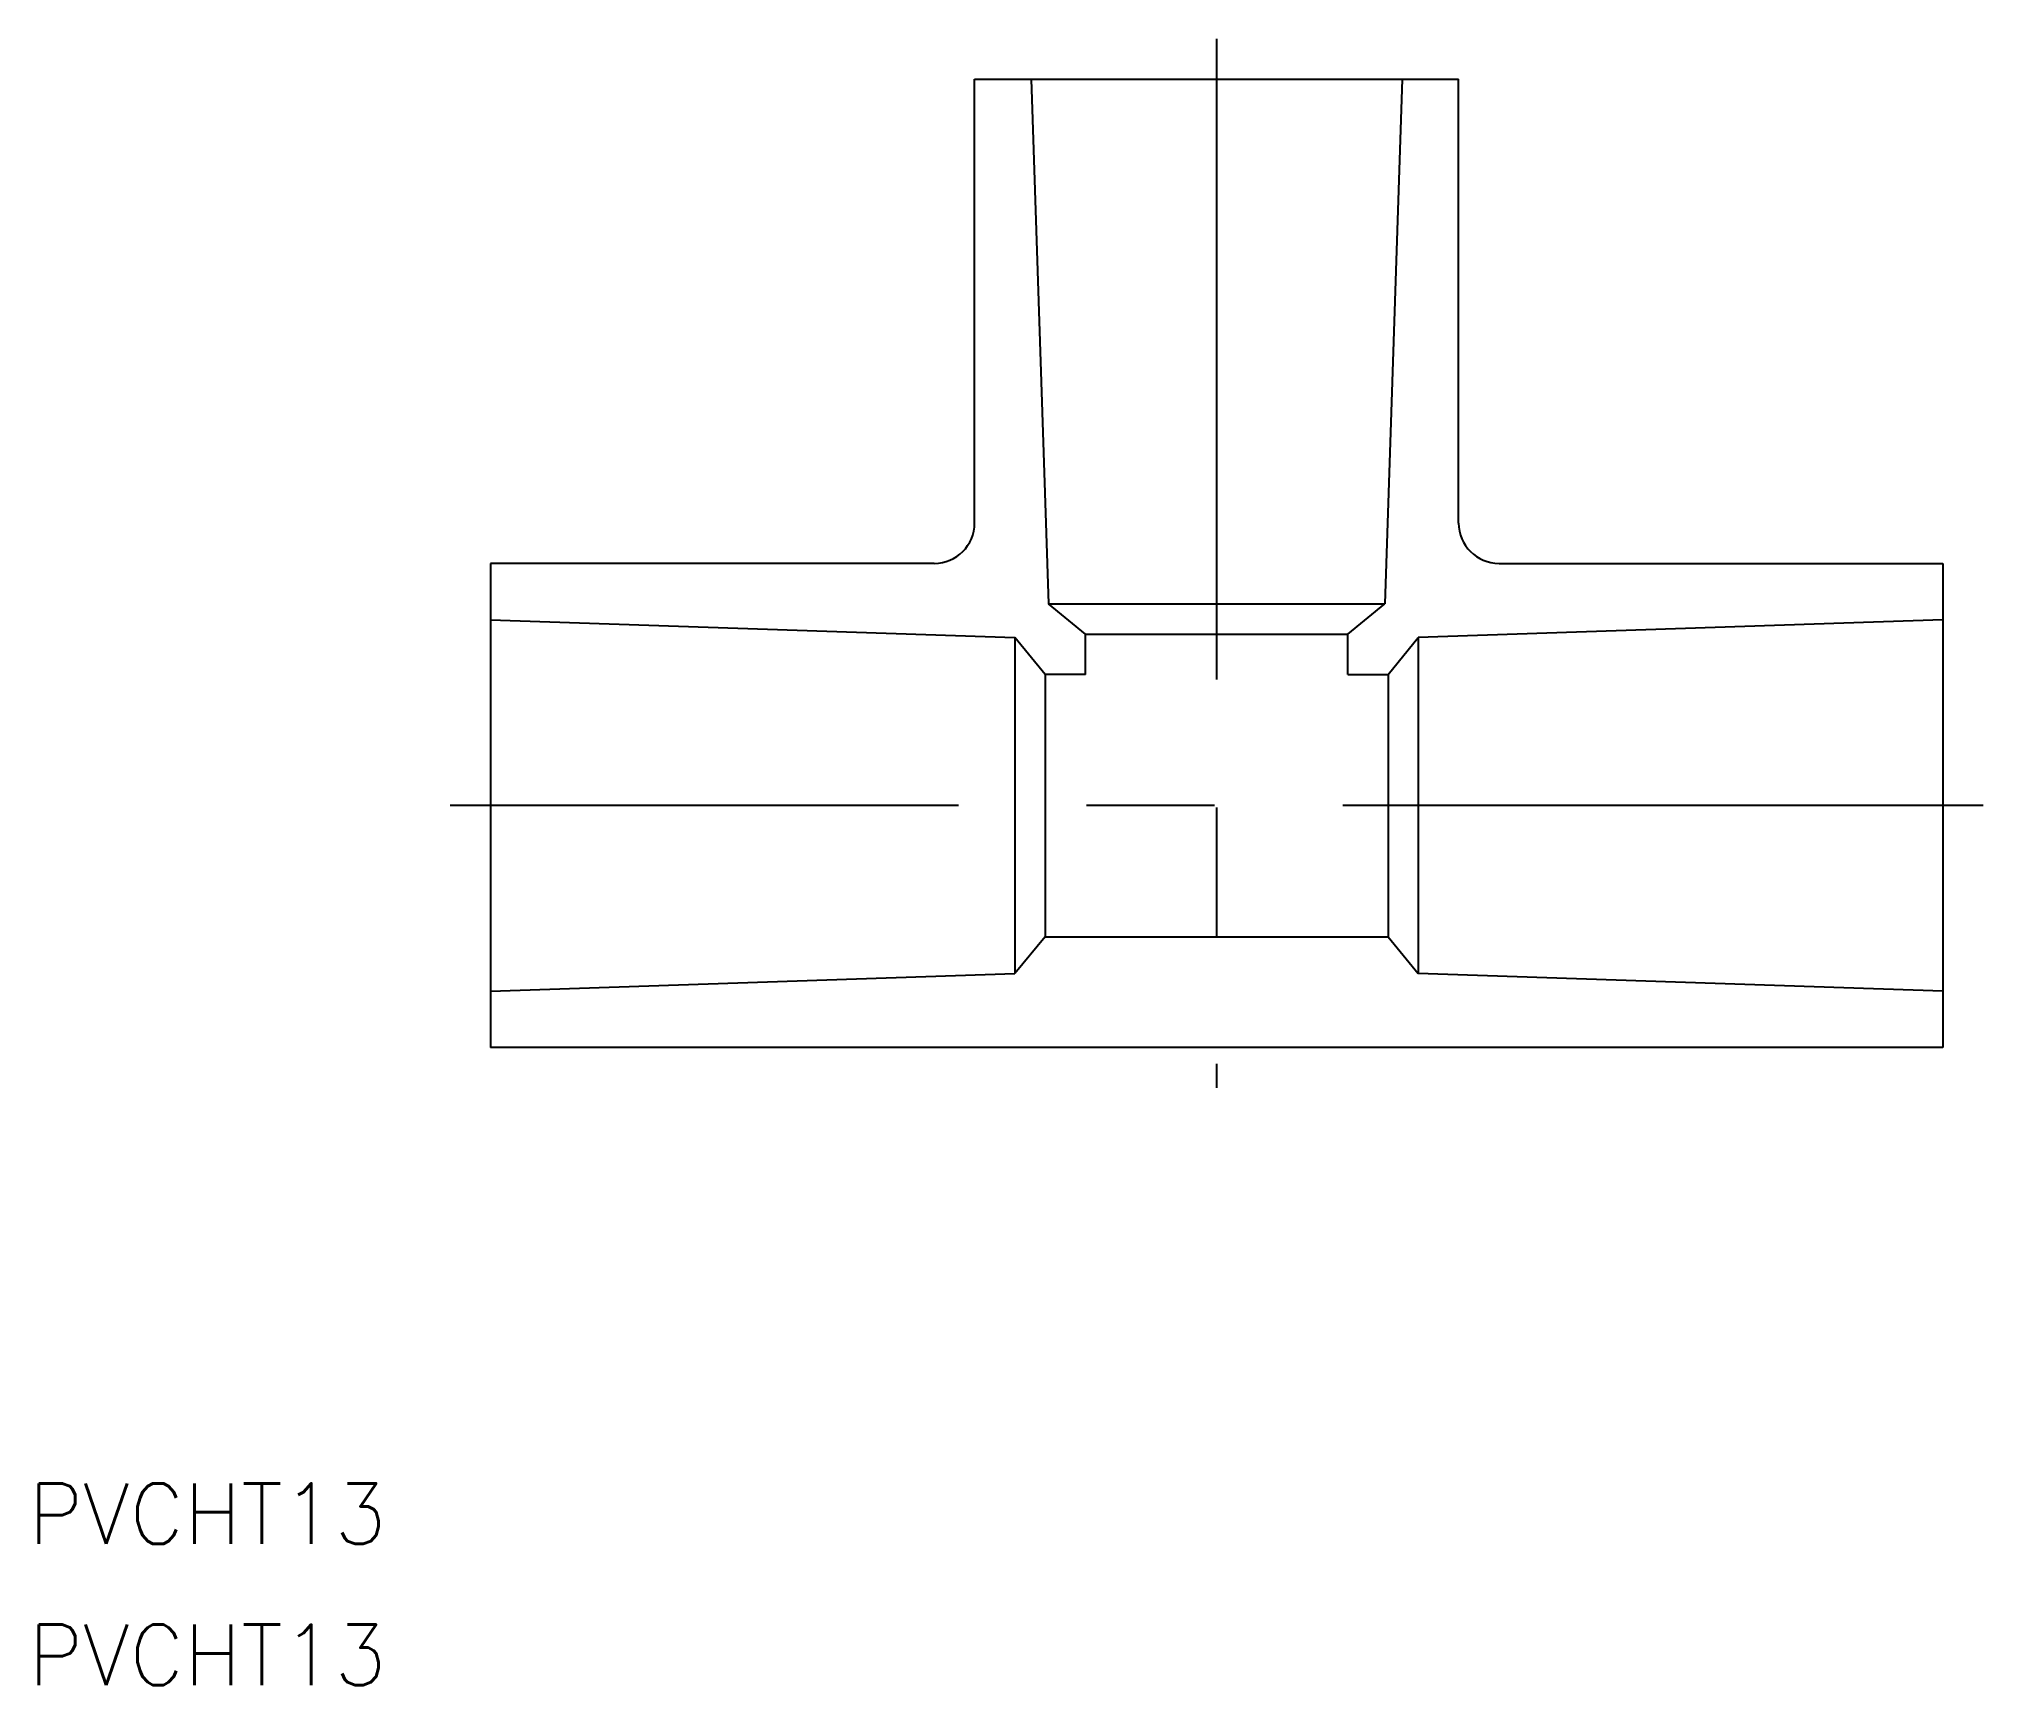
# Model space of a CAD drawing. Extents: x -22.4 to 74, y -43.6 to 38.
import ezdxf

# ---------------------------------------------------------------- set-up
doc = ezdxf.new("R2010")
doc.units = 0
doc.linetypes.add('CENTER', pattern=[50.8, 31.75, -6.35, 6.35, -6.35])
doc.layers.get('0').update_dxf_attribs({"linetype": 'CONTINUOUS'})
doc.layers.add('CENTER', color=1, linetype='CENTER')
doc.styles.get("Standard").update_dxf_attribs({"font": 'txt.shx', "height": 3, "bigfont": 'bigfont.shx'})

msp = doc.modelspace()

# ---------------------------------------------------------------- linework, layer by layer
at = {"color": 7, "linetype": 'CONTINUOUS'}
for p, q in [((24, 36), (48, 36)), ((24, 14), (24, 36)), ((26.8, 36), (27.667, 10)), ((45.2, 36), (44.333, 10)), ((48, 14), (48, 36)), ((0, 12), (0, -12)), ((22, 12), (0, 12)), ((50, 12), (72, 12)), ((72, 12), (72, -12)), ((29.5, 8.5), (27.667, 10)), ((27.667, 10), (44.333, 10)), ((42.5, 8.5), (44.333, 10)), ((0, 9.2), (26, 8.333)), ((72, 9.2), (46, 8.333)), ((26, 8.333), (26, -8.333)), ((27.5, 6.5), (26, 8.333)), ((29.5, 8.5), (42.5, 8.5)), ((29.5, 6.5), (29.5, 8.5)), ((42.5, 6.5), (42.5, 8.5)), ((44.5, 6.5), (46, 8.333)), ((46, 8.333), (46, -8.333)), ((27.5, 6.5), (27.5, -6.5)), ((29.5, 6.5), (27.5, 6.5)), ((42.5, 6.5), (44.5, 6.5)), ((44.5, 6.5), (44.5, -6.5)), ((27.5, -6.5), (26, -8.333)), ((27.5, -6.5), (44.5, -6.5)), ((44.5, -6.5), (46, -8.333)), ((0, -9.2), (26, -8.333)), ((72, -9.2), (46, -8.333)), ((72, -12), (0, -12))]:
    msp.add_line(p, q, dxfattribs=at)
for centre, start, end in [((22, 14), 270, 0), ((50, 14), 180, 270)]:
    msp.add_arc(centre, 2, start, end, dxfattribs=at)
at = {"layer": 'CENTER', "color": 1, "linetype": 'CENTER'}
for p, q in [((36, 38), (36, -14)), ((74, 0), (-2, 0))]:
    msp.add_line(p, q, dxfattribs=at)

# ---------------------------------------------------------------- texts
at = {"color": 7, "linetype": 'CONTINUOUS'}
for p in [(-22.901, -36.597), (-22.901, -43.597)]:
    msp.add_text('PVCHT13', height=3, dxfattribs=at).set_placement(p)

doc.saveas('drawing.dxf')
